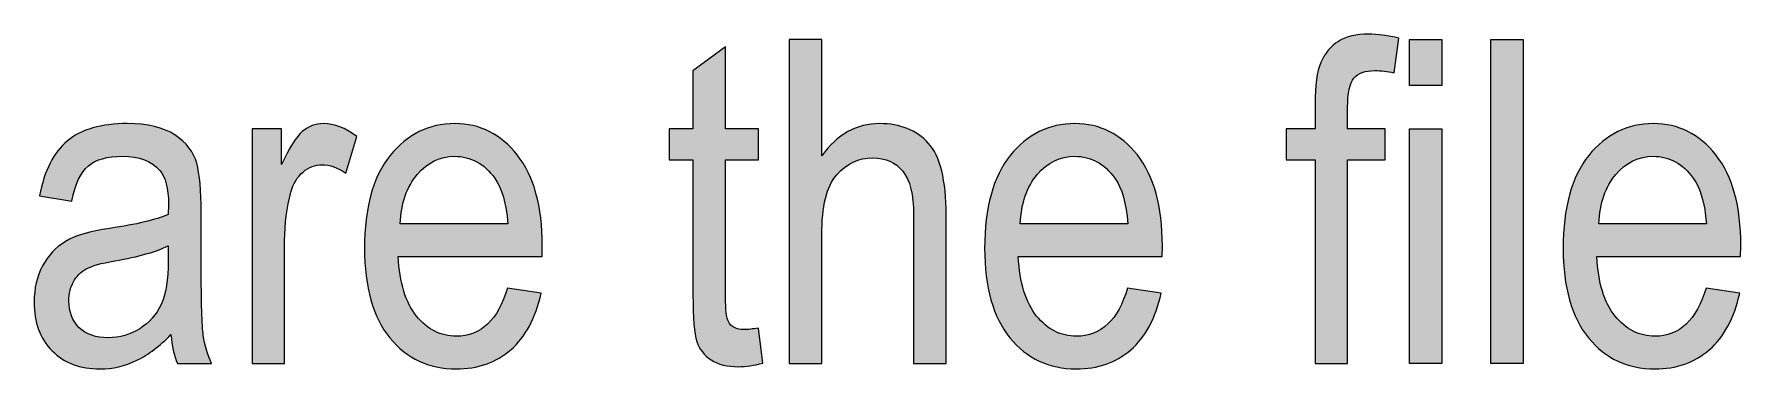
# Model space of a CAD drawing. Header units: inches. Extents: x 19 to 517, y 28 to 779.
# Drawn here: x 207.6 to 275.4, y 31.9 to 45.2 of the extents above; entities that cross this region are included whole.
import ezdxf

# ---------------------------------------------------------------- set-up
doc = ezdxf.new("R2010")
doc.units = ezdxf.units.IN
doc.header["$MEASUREMENT"] = 0
doc.layers.add('Layer 1', color=7, linetype='Continuous')

# ---------------------------------------------------------------- blocks, each defined once
blk = doc.blocks.new('block 668')
at = {"layer": 'Layer 1', "lineweight": 0}
blk.add_open_spline([(213.035, 33.228), (212.602, 32.776), (212.151, 32.437), (211.682, 32.208), (211.213, 31.979), (210.727, 31.865), (210.223, 31.865), (209.426, 31.865), (208.79, 32.105), (208.316, 32.586), (207.841, 33.066), (207.604, 33.714), (207.604, 34.528), (207.604, 35.067), (207.715, 35.545), (207.938, 35.961), (208.16, 36.377), (208.465, 36.702), (208.852, 36.937), (209.238, 37.171), (209.824, 37.344), (210.61, 37.455), (211.664, 37.609), (212.438, 37.794), (212.93, 38.009), (212.93, 38.009), (212.939, 38.413), (212.939, 38.413), (212.939, 39.052), (212.824, 39.5), (212.596, 39.758), (212.274, 40.133), (211.778, 40.32), (211.11, 40.32), (210.507, 40.32), (210.056, 40.195), (209.757, 39.945), (209.458, 39.694), (209.238, 39.225), (209.098, 38.536), (209.098, 38.536), (207.823, 38.747), (207.823, 38.747), (208.005, 39.749), (208.373, 40.479), (208.926, 40.936), (209.48, 41.393), (210.273, 41.621), (211.304, 41.621), (212.107, 41.621), (212.736, 41.47), (213.193, 41.168), (213.651, 40.866), (213.939, 40.493), (214.059, 40.048), (214.179, 39.603), (214.239, 38.952), (214.239, 38.097), (214.239, 38.097), (214.239, 35.987), (214.239, 35.987), (214.239, 34.511), (214.267, 33.58), (214.323, 33.197), (214.379, 32.813), (214.488, 32.439), (214.652, 32.076), (214.652, 32.076), (213.299, 32.076), (213.299, 32.076), (213.164, 32.398), (213.076, 32.782), (213.035, 33.228)], degree=3, knots=[0, 0, 0, 0, 1, 1, 1, 2, 2, 2, 3, 3, 3, 4, 4, 4, 5, 5, 5, 6, 6, 6, 7, 7, 7, 8, 8, 8, 9, 9, 9, 10, 10, 10, 11, 11, 11, 12, 12, 12, 13, 13, 13, 14, 14, 14, 15, 15, 15, 16, 16, 16, 17, 17, 17, 18, 18, 18, 19, 19, 19, 20, 20, 20, 21, 21, 21, 22, 22, 22, 23, 23, 23, 24, 24, 24, 24], dxfattribs=at)
blk = doc.blocks.new('block 669')
at = {"layer": 'Layer 1', "lineweight": 0}
blk.add_open_spline([(212.93, 36.761), (212.455, 36.526), (211.749, 36.327), (210.812, 36.163), (210.267, 36.069), (209.886, 35.962), (209.669, 35.842), (209.452, 35.722), (209.284, 35.553), (209.164, 35.332), (209.044, 35.113), (208.984, 34.859), (208.984, 34.572), (208.984, 34.127), (209.121, 33.771), (209.397, 33.504), (209.672, 33.237), (210.053, 33.104), (210.539, 33.104), (211.002, 33.104), (211.423, 33.225), (211.8, 33.465), (212.178, 33.705), (212.461, 34.025), (212.649, 34.428), (212.836, 34.828), (212.93, 35.413), (212.93, 36.181), (212.93, 36.181), (212.93, 36.761), (212.93, 36.761)], degree=3, knots=[0, 0, 0, 0, 1, 1, 1, 2, 2, 2, 3, 3, 3, 4, 4, 4, 5, 5, 5, 6, 6, 6, 7, 7, 7, 8, 8, 8, 9, 9, 9, 10, 10, 10, 10], dxfattribs=at)
blk = doc.blocks.new('block 670')
at = {"layer": 'Layer 1', "true_color": 0x231f20}
h = blk.add_hatch(color=250, dxfattribs=at)
h.dxf.hatch_style = 2
edge = h.paths.add_edge_path()
edge.add_spline(control_points=[(213.035, 33.228), (212.602, 32.776), (212.151, 32.437), (211.682, 32.208), (211.213, 31.979), (210.727, 31.865), (210.223, 31.865), (209.426, 31.865), (208.79, 32.105), (208.316, 32.586), (207.841, 33.066), (207.604, 33.714), (207.604, 34.528), (207.604, 35.067), (207.715, 35.545), (207.938, 35.961), (208.16, 36.377), (208.465, 36.702), (208.852, 36.937), (209.238, 37.171), (209.824, 37.344), (210.61, 37.455), (211.664, 37.609), (212.438, 37.794), (212.93, 38.009), (212.93, 38.009), (212.939, 38.413), (212.939, 38.413), (212.939, 39.052), (212.824, 39.5), (212.596, 39.758), (212.274, 40.133), (211.778, 40.32), (211.11, 40.32), (210.507, 40.32), (210.056, 40.195), (209.757, 39.945), (209.458, 39.694), (209.238, 39.225), (209.098, 38.536), (209.098, 38.536), (207.823, 38.747), (207.823, 38.747), (208.005, 39.749), (208.373, 40.479), (208.926, 40.936), (209.48, 41.393), (210.273, 41.621), (211.304, 41.621), (212.107, 41.621), (212.736, 41.47), (213.193, 41.168), (213.651, 40.866), (213.939, 40.493), (214.059, 40.048), (214.179, 39.603), (214.239, 38.952), (214.239, 38.097), (214.239, 38.097), (214.239, 35.987), (214.239, 35.987), (214.239, 34.511), (214.267, 33.58), (214.323, 33.197), (214.379, 32.813), (214.488, 32.439), (214.652, 32.076), (214.652, 32.076), (213.299, 32.076), (213.299, 32.076), (213.164, 32.398), (213.076, 32.782), (213.035, 33.228)], knot_values=[0, 0, 0, 0, 1, 1, 1, 2, 2, 2, 3, 3, 3, 4, 4, 4, 5, 5, 5, 6, 6, 6, 7, 7, 7, 8, 8, 8, 9, 9, 9, 10, 10, 10, 11, 11, 11, 12, 12, 12, 13, 13, 13, 14, 14, 14, 15, 15, 15, 16, 16, 16, 17, 17, 17, 18, 18, 18, 19, 19, 19, 20, 20, 20, 21, 21, 21, 22, 22, 22, 23, 23, 23, 24, 24, 24, 24], degree=3, periodic=1)
edge = h.paths.add_edge_path()
edge.add_spline(control_points=[(212.93, 36.761), (212.455, 36.526), (211.749, 36.327), (210.812, 36.163), (210.267, 36.069), (209.886, 35.962), (209.669, 35.842), (209.452, 35.722), (209.284, 35.553), (209.164, 35.332), (209.044, 35.113), (208.984, 34.859), (208.984, 34.572), (208.984, 34.127), (209.121, 33.771), (209.397, 33.504), (209.672, 33.237), (210.053, 33.104), (210.539, 33.104), (211.002, 33.104), (211.423, 33.225), (211.8, 33.465), (212.178, 33.705), (212.461, 34.025), (212.649, 34.428), (212.836, 34.828), (212.93, 35.413), (212.93, 36.181), (212.93, 36.181), (212.93, 36.761), (212.93, 36.761)], knot_values=[0, 0, 0, 0, 1, 1, 1, 2, 2, 2, 3, 3, 3, 4, 4, 4, 5, 5, 5, 6, 6, 6, 7, 7, 7, 8, 8, 8, 9, 9, 9, 10, 10, 10, 10], degree=3, periodic=1)
at = {"layer": 'Layer 1', "lineweight": 0}
for points, knots in [([(213.035, 33.228), (212.602, 32.776), (212.151, 32.437), (211.682, 32.208), (211.213, 31.979), (210.727, 31.865), (210.223, 31.865), (209.426, 31.865), (208.79, 32.105), (208.316, 32.586), (207.841, 33.066), (207.604, 33.714), (207.604, 34.528), (207.604, 35.067), (207.715, 35.545), (207.938, 35.961), (208.16, 36.377), (208.465, 36.702), (208.852, 36.937), (209.238, 37.171), (209.824, 37.344), (210.61, 37.455), (211.664, 37.609), (212.438, 37.794), (212.93, 38.009), (212.93, 38.009), (212.939, 38.413), (212.939, 38.413), (212.939, 39.052), (212.824, 39.5), (212.596, 39.758), (212.274, 40.133), (211.778, 40.32), (211.11, 40.32), (210.507, 40.32), (210.056, 40.195), (209.757, 39.945), (209.458, 39.694), (209.238, 39.225), (209.098, 38.536), (209.098, 38.536), (207.823, 38.747), (207.823, 38.747), (208.005, 39.749), (208.373, 40.479), (208.926, 40.936), (209.48, 41.393), (210.273, 41.621), (211.304, 41.621), (212.107, 41.621), (212.736, 41.47), (213.193, 41.168), (213.651, 40.866), (213.939, 40.493), (214.059, 40.048), (214.179, 39.603), (214.239, 38.952), (214.239, 38.097), (214.239, 38.097), (214.239, 35.987), (214.239, 35.987), (214.239, 34.511), (214.267, 33.58), (214.323, 33.197), (214.379, 32.813), (214.488, 32.439), (214.652, 32.076), (214.652, 32.076), (213.299, 32.076), (213.299, 32.076), (213.164, 32.398), (213.076, 32.782), (213.035, 33.228)], [0, 0, 0, 0, 1, 1, 1, 2, 2, 2, 3, 3, 3, 4, 4, 4, 5, 5, 5, 6, 6, 6, 7, 7, 7, 8, 8, 8, 9, 9, 9, 10, 10, 10, 11, 11, 11, 12, 12, 12, 13, 13, 13, 14, 14, 14, 15, 15, 15, 16, 16, 16, 17, 17, 17, 18, 18, 18, 19, 19, 19, 20, 20, 20, 21, 21, 21, 22, 22, 22, 23, 23, 23, 24, 24, 24, 24]), ([(212.93, 36.761), (212.455, 36.526), (211.749, 36.327), (210.812, 36.163), (210.267, 36.069), (209.886, 35.962), (209.669, 35.842), (209.452, 35.722), (209.284, 35.553), (209.164, 35.332), (209.044, 35.113), (208.984, 34.859), (208.984, 34.572), (208.984, 34.127), (209.121, 33.771), (209.397, 33.504), (209.672, 33.237), (210.053, 33.104), (210.539, 33.104), (211.002, 33.104), (211.423, 33.225), (211.8, 33.465), (212.178, 33.705), (212.461, 34.025), (212.649, 34.428), (212.836, 34.828), (212.93, 35.413), (212.93, 36.181), (212.93, 36.181), (212.93, 36.761), (212.93, 36.761)], [0, 0, 0, 0, 1, 1, 1, 2, 2, 2, 3, 3, 3, 4, 4, 4, 5, 5, 5, 6, 6, 6, 7, 7, 7, 8, 8, 8, 9, 9, 9, 10, 10, 10, 10])]:
    blk.add_open_spline(points, degree=3, knots=knots, dxfattribs=at)
blk = doc.blocks.new('block 671')
at = {"layer": 'Layer 1', "lineweight": 0}
blk.add_open_spline([(216.261, 32.076), (216.261, 32.076), (216.261, 41.41), (216.261, 41.41), (216.261, 41.41), (217.43, 41.41), (217.43, 41.41), (217.43, 41.41), (217.43, 39.995), (217.43, 39.995), (217.729, 40.651), (218.003, 41.086), (218.252, 41.301), (218.501, 41.514), (218.78, 41.621), (219.091, 41.621), (219.525, 41.621), (219.967, 41.451), (220.418, 41.111), (220.418, 41.111), (219.979, 39.644), (219.979, 39.644), (219.656, 39.872), (219.343, 39.986), (219.038, 39.986), (218.763, 39.986), (218.511, 39.89), (218.282, 39.696), (218.054, 39.503), (217.893, 39.233), (217.799, 38.888), (217.635, 38.284), (217.553, 37.643), (217.553, 36.963), (217.553, 36.963), (217.553, 32.076), (217.553, 32.076), (217.553, 32.076), (216.261, 32.076), (216.261, 32.076)], degree=3, knots=[0, 0, 0, 0, 1, 1, 1, 2, 2, 2, 3, 3, 3, 4, 4, 4, 5, 5, 5, 6, 6, 6, 7, 7, 7, 8, 8, 8, 9, 9, 9, 10, 10, 10, 11, 11, 11, 12, 12, 12, 13, 13, 13, 13], dxfattribs=at)
blk = doc.blocks.new('block 672')
at = {"layer": 'Layer 1', "true_color": 0x231f20}
h = blk.add_hatch(color=250, dxfattribs=at)
h.dxf.hatch_style = 2
edge = h.paths.add_edge_path()
edge.add_spline(control_points=[(216.261, 32.076), (216.261, 32.076), (216.261, 41.41), (216.261, 41.41), (216.261, 41.41), (217.43, 41.41), (217.43, 41.41), (217.43, 41.41), (217.43, 39.995), (217.43, 39.995), (217.729, 40.651), (218.003, 41.086), (218.252, 41.301), (218.501, 41.514), (218.78, 41.621), (219.091, 41.621), (219.525, 41.621), (219.967, 41.451), (220.418, 41.111), (220.418, 41.111), (219.979, 39.644), (219.979, 39.644), (219.656, 39.872), (219.343, 39.986), (219.038, 39.986), (218.763, 39.986), (218.511, 39.89), (218.282, 39.696), (218.054, 39.503), (217.893, 39.233), (217.799, 38.888), (217.635, 38.284), (217.553, 37.643), (217.553, 36.963), (217.553, 36.963), (217.553, 32.076), (217.553, 32.076), (217.553, 32.076), (216.261, 32.076), (216.261, 32.076)], knot_values=[0, 0, 0, 0, 1, 1, 1, 2, 2, 2, 3, 3, 3, 4, 4, 4, 5, 5, 5, 6, 6, 6, 7, 7, 7, 8, 8, 8, 9, 9, 9, 10, 10, 10, 11, 11, 11, 12, 12, 12, 13, 13, 13, 13], degree=3, periodic=1)
at = {"layer": 'Layer 1', "lineweight": 0}
blk.add_open_spline([(216.261, 32.076), (216.261, 32.076), (216.261, 41.41), (216.261, 41.41), (216.261, 41.41), (217.43, 41.41), (217.43, 41.41), (217.43, 41.41), (217.43, 39.995), (217.43, 39.995), (217.729, 40.651), (218.003, 41.086), (218.252, 41.301), (218.501, 41.514), (218.78, 41.621), (219.091, 41.621), (219.525, 41.621), (219.967, 41.451), (220.418, 41.111), (220.418, 41.111), (219.979, 39.644), (219.979, 39.644), (219.656, 39.872), (219.343, 39.986), (219.038, 39.986), (218.763, 39.986), (218.511, 39.89), (218.282, 39.696), (218.054, 39.503), (217.893, 39.233), (217.799, 38.888), (217.635, 38.284), (217.553, 37.643), (217.553, 36.963), (217.553, 36.963), (217.553, 32.076), (217.553, 32.076), (217.553, 32.076), (216.261, 32.076), (216.261, 32.076)], degree=3, knots=[0, 0, 0, 0, 1, 1, 1, 2, 2, 2, 3, 3, 3, 4, 4, 4, 5, 5, 5, 6, 6, 6, 7, 7, 7, 8, 8, 8, 9, 9, 9, 10, 10, 10, 11, 11, 11, 12, 12, 12, 13, 13, 13, 13], dxfattribs=at)
blk = doc.blocks.new('block 673')
at = {"layer": 'Layer 1', "lineweight": 0}
blk.add_open_spline([(226.403, 35.082), (226.403, 35.082), (227.739, 34.88), (227.739, 34.88), (227.517, 33.884), (227.114, 33.132), (226.531, 32.625), (225.948, 32.118), (225.226, 31.865), (224.364, 31.865), (223.28, 31.865), (222.403, 32.276), (221.732, 33.1), (221.061, 33.923), (220.726, 35.111), (220.726, 36.664), (220.726, 38.275), (221.064, 39.504), (221.741, 40.352), (222.418, 41.197), (223.275, 41.621), (224.312, 41.621), (225.302, 41.621), (226.128, 41.205), (226.79, 40.373), (227.452, 39.541), (227.783, 38.337), (227.783, 36.761), (227.783, 36.761), (227.775, 36.339), (227.775, 36.339), (227.775, 36.339), (222.062, 36.339), (222.062, 36.339), (222.114, 35.29), (222.358, 34.499), (222.791, 33.966), (223.225, 33.433), (223.752, 33.166), (224.373, 33.166), (225.346, 33.166), (226.023, 33.805), (226.403, 35.082)], degree=3, knots=[0, 0, 0, 0, 1, 1, 1, 2, 2, 2, 3, 3, 3, 4, 4, 4, 5, 5, 5, 6, 6, 6, 7, 7, 7, 8, 8, 8, 9, 9, 9, 10, 10, 10, 11, 11, 11, 12, 12, 12, 13, 13, 13, 14, 14, 14, 14], dxfattribs=at)
blk = doc.blocks.new('block 674')
at = {"layer": 'Layer 1', "lineweight": 0}
blk.add_open_spline([(222.141, 37.64), (222.141, 37.64), (226.412, 37.64), (226.412, 37.64), (226.354, 38.448), (226.181, 39.052), (225.894, 39.45), (225.478, 40.03), (224.947, 40.32), (224.303, 40.32), (223.723, 40.32), (223.228, 40.078), (222.818, 39.596), (222.407, 39.111), (222.182, 38.46), (222.141, 37.64)], degree=3, knots=[0, 0, 0, 0, 1, 1, 1, 2, 2, 2, 3, 3, 3, 4, 4, 4, 5, 5, 5, 5], dxfattribs=at)
blk = doc.blocks.new('block 675')
at = {"layer": 'Layer 1', "true_color": 0x231f20}
h = blk.add_hatch(color=250, dxfattribs=at)
h.dxf.hatch_style = 2
edge = h.paths.add_edge_path()
edge.add_spline(control_points=[(226.403, 35.082), (226.403, 35.082), (227.739, 34.88), (227.739, 34.88), (227.517, 33.884), (227.114, 33.132), (226.531, 32.625), (225.948, 32.118), (225.226, 31.865), (224.364, 31.865), (223.28, 31.865), (222.403, 32.276), (221.732, 33.1), (221.061, 33.923), (220.726, 35.111), (220.726, 36.664), (220.726, 38.275), (221.064, 39.504), (221.741, 40.352), (222.418, 41.197), (223.275, 41.621), (224.312, 41.621), (225.302, 41.621), (226.128, 41.205), (226.79, 40.373), (227.452, 39.541), (227.783, 38.337), (227.783, 36.761), (227.783, 36.761), (227.775, 36.339), (227.775, 36.339), (227.775, 36.339), (222.062, 36.339), (222.062, 36.339), (222.114, 35.29), (222.358, 34.499), (222.791, 33.966), (223.225, 33.433), (223.752, 33.166), (224.373, 33.166), (225.346, 33.166), (226.023, 33.805), (226.403, 35.082)], knot_values=[0, 0, 0, 0, 1, 1, 1, 2, 2, 2, 3, 3, 3, 4, 4, 4, 5, 5, 5, 6, 6, 6, 7, 7, 7, 8, 8, 8, 9, 9, 9, 10, 10, 10, 11, 11, 11, 12, 12, 12, 13, 13, 13, 14, 14, 14, 14], degree=3, periodic=1)
edge = h.paths.add_edge_path()
edge.add_spline(control_points=[(222.141, 37.64), (222.141, 37.64), (226.412, 37.64), (226.412, 37.64), (226.354, 38.448), (226.181, 39.052), (225.894, 39.45), (225.478, 40.03), (224.947, 40.32), (224.303, 40.32), (223.723, 40.32), (223.228, 40.078), (222.818, 39.596), (222.407, 39.111), (222.182, 38.46), (222.141, 37.64)], knot_values=[0, 0, 0, 0, 1, 1, 1, 2, 2, 2, 3, 3, 3, 4, 4, 4, 5, 5, 5, 5], degree=3, periodic=1)
at = {"layer": 'Layer 1', "lineweight": 0}
for points, knots in [([(226.403, 35.082), (226.403, 35.082), (227.739, 34.88), (227.739, 34.88), (227.517, 33.884), (227.114, 33.132), (226.531, 32.625), (225.948, 32.118), (225.226, 31.865), (224.364, 31.865), (223.28, 31.865), (222.403, 32.276), (221.732, 33.1), (221.061, 33.923), (220.726, 35.111), (220.726, 36.664), (220.726, 38.275), (221.064, 39.504), (221.741, 40.352), (222.418, 41.197), (223.275, 41.621), (224.312, 41.621), (225.302, 41.621), (226.128, 41.205), (226.79, 40.373), (227.452, 39.541), (227.783, 38.337), (227.783, 36.761), (227.783, 36.761), (227.775, 36.339), (227.775, 36.339), (227.775, 36.339), (222.062, 36.339), (222.062, 36.339), (222.114, 35.29), (222.358, 34.499), (222.791, 33.966), (223.225, 33.433), (223.752, 33.166), (224.373, 33.166), (225.346, 33.166), (226.023, 33.805), (226.403, 35.082)], [0, 0, 0, 0, 1, 1, 1, 2, 2, 2, 3, 3, 3, 4, 4, 4, 5, 5, 5, 6, 6, 6, 7, 7, 7, 8, 8, 8, 9, 9, 9, 10, 10, 10, 11, 11, 11, 12, 12, 12, 13, 13, 13, 14, 14, 14, 14]), ([(222.141, 37.64), (222.141, 37.64), (226.412, 37.64), (226.412, 37.64), (226.354, 38.448), (226.181, 39.052), (225.894, 39.45), (225.478, 40.03), (224.947, 40.32), (224.303, 40.32), (223.723, 40.32), (223.228, 40.078), (222.818, 39.596), (222.407, 39.111), (222.182, 38.46), (222.141, 37.64)], [0, 0, 0, 0, 1, 1, 1, 2, 2, 2, 3, 3, 3, 4, 4, 4, 5, 5, 5, 5])]:
    blk.add_open_spline(points, degree=3, knots=knots, dxfattribs=at)
blk = doc.blocks.new('block 676')
at = {"layer": 'Layer 1', "lineweight": 0}
blk.add_open_spline([(236.37, 33.491), (236.37, 33.491), (236.546, 32.094), (236.546, 32.094), (236.189, 32), (235.866, 31.953), (235.579, 31.953), (235.128, 31.953), (234.765, 32.043), (234.489, 32.221), (234.214, 32.399), (234.025, 32.645), (233.923, 32.955), (233.82, 33.266), (233.769, 33.884), (233.769, 34.81), (233.769, 34.81), (233.769, 40.18), (233.769, 40.18), (233.769, 40.18), (232.819, 40.18), (232.819, 40.18), (232.819, 40.18), (232.819, 41.41), (232.819, 41.41), (232.819, 41.41), (233.769, 41.41), (233.769, 41.41), (233.769, 41.41), (233.769, 43.722), (233.769, 43.722), (233.769, 43.722), (235.061, 44.671), (235.061, 44.671), (235.061, 44.671), (235.061, 41.41), (235.061, 41.41), (235.061, 41.41), (236.37, 41.41), (236.37, 41.41), (236.37, 41.41), (236.37, 40.18), (236.37, 40.18), (236.37, 40.18), (235.061, 40.18), (235.061, 40.18), (235.061, 40.18), (235.061, 34.722), (235.061, 34.722), (235.061, 34.218), (235.099, 33.893), (235.175, 33.746), (235.286, 33.535), (235.494, 33.43), (235.799, 33.43), (235.945, 33.43), (236.136, 33.45), (236.37, 33.491)], degree=3, knots=[0, 0, 0, 0, 1, 1, 1, 2, 2, 2, 3, 3, 3, 4, 4, 4, 5, 5, 5, 6, 6, 6, 7, 7, 7, 8, 8, 8, 9, 9, 9, 10, 10, 10, 11, 11, 11, 12, 12, 12, 13, 13, 13, 14, 14, 14, 15, 15, 15, 16, 16, 16, 17, 17, 17, 18, 18, 18, 19, 19, 19, 19], dxfattribs=at)
blk = doc.blocks.new('block 677')
at = {"layer": 'Layer 1', "true_color": 0x231f20}
h = blk.add_hatch(color=250, dxfattribs=at)
h.dxf.hatch_style = 2
edge = h.paths.add_edge_path()
edge.add_spline(control_points=[(236.37, 33.491), (236.37, 33.491), (236.546, 32.094), (236.546, 32.094), (236.189, 32), (235.866, 31.953), (235.579, 31.953), (235.128, 31.953), (234.765, 32.043), (234.489, 32.221), (234.214, 32.399), (234.025, 32.645), (233.923, 32.955), (233.82, 33.266), (233.769, 33.884), (233.769, 34.81), (233.769, 34.81), (233.769, 40.18), (233.769, 40.18), (233.769, 40.18), (232.819, 40.18), (232.819, 40.18), (232.819, 40.18), (232.819, 41.41), (232.819, 41.41), (232.819, 41.41), (233.769, 41.41), (233.769, 41.41), (233.769, 41.41), (233.769, 43.722), (233.769, 43.722), (233.769, 43.722), (235.061, 44.671), (235.061, 44.671), (235.061, 44.671), (235.061, 41.41), (235.061, 41.41), (235.061, 41.41), (236.37, 41.41), (236.37, 41.41), (236.37, 41.41), (236.37, 40.18), (236.37, 40.18), (236.37, 40.18), (235.061, 40.18), (235.061, 40.18), (235.061, 40.18), (235.061, 34.722), (235.061, 34.722), (235.061, 34.218), (235.099, 33.893), (235.175, 33.746), (235.286, 33.535), (235.494, 33.43), (235.799, 33.43), (235.945, 33.43), (236.136, 33.45), (236.37, 33.491)], knot_values=[0, 0, 0, 0, 1, 1, 1, 2, 2, 2, 3, 3, 3, 4, 4, 4, 5, 5, 5, 6, 6, 6, 7, 7, 7, 8, 8, 8, 9, 9, 9, 10, 10, 10, 11, 11, 11, 12, 12, 12, 13, 13, 13, 14, 14, 14, 15, 15, 15, 16, 16, 16, 17, 17, 17, 18, 18, 18, 19, 19, 19, 19], degree=3, periodic=1)
at = {"layer": 'Layer 1', "lineweight": 0}
blk.add_open_spline([(236.37, 33.491), (236.37, 33.491), (236.546, 32.094), (236.546, 32.094), (236.189, 32), (235.866, 31.953), (235.579, 31.953), (235.128, 31.953), (234.765, 32.043), (234.489, 32.221), (234.214, 32.399), (234.025, 32.645), (233.923, 32.955), (233.82, 33.266), (233.769, 33.884), (233.769, 34.81), (233.769, 34.81), (233.769, 40.18), (233.769, 40.18), (233.769, 40.18), (232.819, 40.18), (232.819, 40.18), (232.819, 40.18), (232.819, 41.41), (232.819, 41.41), (232.819, 41.41), (233.769, 41.41), (233.769, 41.41), (233.769, 41.41), (233.769, 43.722), (233.769, 43.722), (233.769, 43.722), (235.061, 44.671), (235.061, 44.671), (235.061, 44.671), (235.061, 41.41), (235.061, 41.41), (235.061, 41.41), (236.37, 41.41), (236.37, 41.41), (236.37, 41.41), (236.37, 40.18), (236.37, 40.18), (236.37, 40.18), (235.061, 40.18), (235.061, 40.18), (235.061, 40.18), (235.061, 34.722), (235.061, 34.722), (235.061, 34.218), (235.099, 33.893), (235.175, 33.746), (235.286, 33.535), (235.494, 33.43), (235.799, 33.43), (235.945, 33.43), (236.136, 33.45), (236.37, 33.491)], degree=3, knots=[0, 0, 0, 0, 1, 1, 1, 2, 2, 2, 3, 3, 3, 4, 4, 4, 5, 5, 5, 6, 6, 6, 7, 7, 7, 8, 8, 8, 9, 9, 9, 10, 10, 10, 11, 11, 11, 12, 12, 12, 13, 13, 13, 14, 14, 14, 15, 15, 15, 16, 16, 16, 17, 17, 17, 18, 18, 18, 19, 19, 19, 19], dxfattribs=at)
blk = doc.blocks.new('block 678')
at = {"layer": 'Layer 1', "lineweight": 0}
blk.add_open_spline([(237.592, 32.076), (237.592, 32.076), (237.592, 44.961), (237.592, 44.961), (237.592, 44.961), (238.884, 44.961), (238.884, 44.961), (238.884, 44.961), (238.884, 40.338), (238.884, 40.338), (239.189, 40.766), (239.533, 41.086), (239.917, 41.301), (240.3, 41.514), (240.724, 41.621), (241.187, 41.621), (242.001, 41.621), (242.644, 41.361), (243.116, 40.844), (243.588, 40.324), (243.823, 39.374), (243.823, 37.991), (243.823, 37.991), (243.823, 32.076), (243.823, 32.076), (243.823, 32.076), (242.531, 32.076), (242.531, 32.076), (242.531, 32.076), (242.531, 37.991), (242.531, 37.991), (242.531, 38.8), (242.388, 39.38), (242.101, 39.731), (241.814, 40.083), (241.418, 40.259), (240.914, 40.259), (240.352, 40.259), (239.873, 40.033), (239.477, 39.582), (239.082, 39.131), (238.884, 38.331), (238.884, 37.183), (238.884, 37.183), (238.884, 32.076), (238.884, 32.076), (238.884, 32.076), (237.592, 32.076), (237.592, 32.076)], degree=3, knots=[0, 0, 0, 0, 1, 1, 1, 2, 2, 2, 3, 3, 3, 4, 4, 4, 5, 5, 5, 6, 6, 6, 7, 7, 7, 8, 8, 8, 9, 9, 9, 10, 10, 10, 11, 11, 11, 12, 12, 12, 13, 13, 13, 14, 14, 14, 15, 15, 15, 16, 16, 16, 16], dxfattribs=at)
blk = doc.blocks.new('block 679')
at = {"layer": 'Layer 1', "true_color": 0x231f20}
h = blk.add_hatch(color=250, dxfattribs=at)
h.dxf.hatch_style = 2
edge = h.paths.add_edge_path()
edge.add_spline(control_points=[(237.592, 32.076), (237.592, 32.076), (237.592, 44.961), (237.592, 44.961), (237.592, 44.961), (238.884, 44.961), (238.884, 44.961), (238.884, 44.961), (238.884, 40.338), (238.884, 40.338), (239.189, 40.766), (239.533, 41.086), (239.917, 41.301), (240.3, 41.514), (240.724, 41.621), (241.187, 41.621), (242.001, 41.621), (242.644, 41.361), (243.116, 40.844), (243.588, 40.324), (243.823, 39.374), (243.823, 37.991), (243.823, 37.991), (243.823, 32.076), (243.823, 32.076), (243.823, 32.076), (242.531, 32.076), (242.531, 32.076), (242.531, 32.076), (242.531, 37.991), (242.531, 37.991), (242.531, 38.8), (242.388, 39.38), (242.101, 39.731), (241.814, 40.083), (241.418, 40.259), (240.914, 40.259), (240.352, 40.259), (239.873, 40.033), (239.477, 39.582), (239.082, 39.131), (238.884, 38.331), (238.884, 37.183), (238.884, 37.183), (238.884, 32.076), (238.884, 32.076), (238.884, 32.076), (237.592, 32.076), (237.592, 32.076)], knot_values=[0, 0, 0, 0, 1, 1, 1, 2, 2, 2, 3, 3, 3, 4, 4, 4, 5, 5, 5, 6, 6, 6, 7, 7, 7, 8, 8, 8, 9, 9, 9, 10, 10, 10, 11, 11, 11, 12, 12, 12, 13, 13, 13, 14, 14, 14, 15, 15, 15, 16, 16, 16, 16], degree=3, periodic=1)
at = {"layer": 'Layer 1', "lineweight": 0}
blk.add_open_spline([(237.592, 32.076), (237.592, 32.076), (237.592, 44.961), (237.592, 44.961), (237.592, 44.961), (238.884, 44.961), (238.884, 44.961), (238.884, 44.961), (238.884, 40.338), (238.884, 40.338), (239.189, 40.766), (239.533, 41.086), (239.917, 41.301), (240.3, 41.514), (240.724, 41.621), (241.187, 41.621), (242.001, 41.621), (242.644, 41.361), (243.116, 40.844), (243.588, 40.324), (243.823, 39.374), (243.823, 37.991), (243.823, 37.991), (243.823, 32.076), (243.823, 32.076), (243.823, 32.076), (242.531, 32.076), (242.531, 32.076), (242.531, 32.076), (242.531, 37.991), (242.531, 37.991), (242.531, 38.8), (242.388, 39.38), (242.101, 39.731), (241.814, 40.083), (241.418, 40.259), (240.914, 40.259), (240.352, 40.259), (239.873, 40.033), (239.477, 39.582), (239.082, 39.131), (238.884, 38.331), (238.884, 37.183), (238.884, 37.183), (238.884, 32.076), (238.884, 32.076), (238.884, 32.076), (237.592, 32.076), (237.592, 32.076)], degree=3, knots=[0, 0, 0, 0, 1, 1, 1, 2, 2, 2, 3, 3, 3, 4, 4, 4, 5, 5, 5, 6, 6, 6, 7, 7, 7, 8, 8, 8, 9, 9, 9, 10, 10, 10, 11, 11, 11, 12, 12, 12, 13, 13, 13, 14, 14, 14, 15, 15, 15, 16, 16, 16, 16], dxfattribs=at)
blk = doc.blocks.new('block 680')
at = {"layer": 'Layer 1', "lineweight": 0}
blk.add_open_spline([(251.03, 35.082), (251.03, 35.082), (252.366, 34.88), (252.366, 34.88), (252.144, 33.884), (251.741, 33.132), (251.158, 32.625), (250.575, 32.118), (249.853, 31.865), (248.991, 31.865), (247.907, 31.865), (247.03, 32.276), (246.359, 33.1), (245.688, 33.923), (245.353, 35.111), (245.353, 36.664), (245.353, 38.275), (245.691, 39.504), (246.368, 40.352), (247.045, 41.197), (247.902, 41.621), (248.939, 41.621), (249.929, 41.621), (250.755, 41.205), (251.417, 40.373), (252.079, 39.541), (252.41, 38.337), (252.41, 36.761), (252.41, 36.761), (252.402, 36.339), (252.402, 36.339), (252.402, 36.339), (246.689, 36.339), (246.689, 36.339), (246.741, 35.29), (246.985, 34.499), (247.418, 33.966), (247.852, 33.433), (248.379, 33.166), (249, 33.166), (249.973, 33.166), (250.65, 33.805), (251.03, 35.082)], degree=3, knots=[0, 0, 0, 0, 1, 1, 1, 2, 2, 2, 3, 3, 3, 4, 4, 4, 5, 5, 5, 6, 6, 6, 7, 7, 7, 8, 8, 8, 9, 9, 9, 10, 10, 10, 11, 11, 11, 12, 12, 12, 13, 13, 13, 14, 14, 14, 14], dxfattribs=at)
blk = doc.blocks.new('block 681')
at = {"layer": 'Layer 1', "lineweight": 0}
blk.add_open_spline([(246.768, 37.64), (246.768, 37.64), (251.039, 37.64), (251.039, 37.64), (250.981, 38.448), (250.808, 39.052), (250.521, 39.45), (250.105, 40.03), (249.574, 40.32), (248.93, 40.32), (248.35, 40.32), (247.855, 40.078), (247.444, 39.596), (247.034, 39.111), (246.809, 38.46), (246.768, 37.64)], degree=3, knots=[0, 0, 0, 0, 1, 1, 1, 2, 2, 2, 3, 3, 3, 4, 4, 4, 5, 5, 5, 5], dxfattribs=at)
blk = doc.blocks.new('block 682')
at = {"layer": 'Layer 1', "true_color": 0x231f20}
h = blk.add_hatch(color=250, dxfattribs=at)
h.dxf.hatch_style = 2
edge = h.paths.add_edge_path()
edge.add_spline(control_points=[(251.03, 35.082), (251.03, 35.082), (252.366, 34.88), (252.366, 34.88), (252.144, 33.884), (251.741, 33.132), (251.158, 32.625), (250.575, 32.118), (249.853, 31.865), (248.991, 31.865), (247.907, 31.865), (247.03, 32.276), (246.359, 33.1), (245.688, 33.923), (245.353, 35.111), (245.353, 36.664), (245.353, 38.275), (245.691, 39.504), (246.368, 40.352), (247.045, 41.197), (247.902, 41.621), (248.939, 41.621), (249.929, 41.621), (250.755, 41.205), (251.417, 40.373), (252.079, 39.541), (252.41, 38.337), (252.41, 36.761), (252.41, 36.761), (252.402, 36.339), (252.402, 36.339), (252.402, 36.339), (246.689, 36.339), (246.689, 36.339), (246.741, 35.29), (246.985, 34.499), (247.418, 33.966), (247.852, 33.433), (248.379, 33.166), (249, 33.166), (249.973, 33.166), (250.65, 33.805), (251.03, 35.082)], knot_values=[0, 0, 0, 0, 1, 1, 1, 2, 2, 2, 3, 3, 3, 4, 4, 4, 5, 5, 5, 6, 6, 6, 7, 7, 7, 8, 8, 8, 9, 9, 9, 10, 10, 10, 11, 11, 11, 12, 12, 12, 13, 13, 13, 14, 14, 14, 14], degree=3, periodic=1)
edge = h.paths.add_edge_path()
edge.add_spline(control_points=[(246.768, 37.64), (246.768, 37.64), (251.039, 37.64), (251.039, 37.64), (250.981, 38.448), (250.808, 39.052), (250.521, 39.45), (250.105, 40.03), (249.574, 40.32), (248.93, 40.32), (248.35, 40.32), (247.855, 40.078), (247.444, 39.596), (247.034, 39.111), (246.809, 38.46), (246.768, 37.64)], knot_values=[0, 0, 0, 0, 1, 1, 1, 2, 2, 2, 3, 3, 3, 4, 4, 4, 5, 5, 5, 5], degree=3, periodic=1)
at = {"layer": 'Layer 1', "lineweight": 0}
for points, knots in [([(251.03, 35.082), (251.03, 35.082), (252.366, 34.88), (252.366, 34.88), (252.144, 33.884), (251.741, 33.132), (251.158, 32.625), (250.575, 32.118), (249.853, 31.865), (248.991, 31.865), (247.907, 31.865), (247.03, 32.276), (246.359, 33.1), (245.688, 33.923), (245.353, 35.111), (245.353, 36.664), (245.353, 38.275), (245.691, 39.504), (246.368, 40.352), (247.045, 41.197), (247.902, 41.621), (248.939, 41.621), (249.929, 41.621), (250.755, 41.205), (251.417, 40.373), (252.079, 39.541), (252.41, 38.337), (252.41, 36.761), (252.41, 36.761), (252.402, 36.339), (252.402, 36.339), (252.402, 36.339), (246.689, 36.339), (246.689, 36.339), (246.741, 35.29), (246.985, 34.499), (247.418, 33.966), (247.852, 33.433), (248.379, 33.166), (249, 33.166), (249.973, 33.166), (250.65, 33.805), (251.03, 35.082)], [0, 0, 0, 0, 1, 1, 1, 2, 2, 2, 3, 3, 3, 4, 4, 4, 5, 5, 5, 6, 6, 6, 7, 7, 7, 8, 8, 8, 9, 9, 9, 10, 10, 10, 11, 11, 11, 12, 12, 12, 13, 13, 13, 14, 14, 14, 14]), ([(246.768, 37.64), (246.768, 37.64), (251.039, 37.64), (251.039, 37.64), (250.981, 38.448), (250.808, 39.052), (250.521, 39.45), (250.105, 40.03), (249.574, 40.32), (248.93, 40.32), (248.35, 40.32), (247.855, 40.078), (247.444, 39.596), (247.034, 39.111), (246.809, 38.46), (246.768, 37.64)], [0, 0, 0, 0, 1, 1, 1, 2, 2, 2, 3, 3, 3, 4, 4, 4, 5, 5, 5, 5])]:
    blk.add_open_spline(points, degree=3, knots=knots, dxfattribs=at)
blk = doc.blocks.new('block 683')
at = {"layer": 'Layer 1', "lineweight": 0}
blk.add_open_spline([(258.474, 32.076), (258.474, 32.076), (258.474, 40.18), (258.474, 40.18), (258.474, 40.18), (257.323, 40.18), (257.323, 40.18), (257.323, 40.18), (257.323, 41.41), (257.323, 41.41), (257.323, 41.41), (258.474, 41.41), (258.474, 41.41), (258.474, 41.41), (258.474, 42.403), (258.474, 42.403), (258.474, 43.136), (258.55, 43.685), (258.705, 44.051), (258.857, 44.417), (259.089, 44.697), (259.404, 44.891), (259.718, 45.084), (260.113, 45.181), (260.589, 45.181), (260.961, 45.181), (261.365, 45.125), (261.806, 45.014), (261.806, 45.014), (261.613, 43.643), (261.613, 43.643), (261.343, 43.701), (261.088, 43.73), (260.847, 43.73), (260.461, 43.73), (260.183, 43.629), (260.017, 43.428), (259.849, 43.225), (259.767, 42.84), (259.767, 42.271), (259.767, 42.271), (259.767, 41.41), (259.767, 41.41), (259.767, 41.41), (261.261, 41.41), (261.261, 41.41), (261.261, 41.41), (261.261, 40.18), (261.261, 40.18), (261.261, 40.18), (259.767, 40.18), (259.767, 40.18), (259.767, 40.18), (259.767, 32.076), (259.767, 32.076), (259.767, 32.076), (258.474, 32.076), (258.474, 32.076)], degree=3, knots=[0, 0, 0, 0, 1, 1, 1, 2, 2, 2, 3, 3, 3, 4, 4, 4, 5, 5, 5, 6, 6, 6, 7, 7, 7, 8, 8, 8, 9, 9, 9, 10, 10, 10, 11, 11, 11, 12, 12, 12, 13, 13, 13, 14, 14, 14, 15, 15, 15, 16, 16, 16, 17, 17, 17, 18, 18, 18, 19, 19, 19, 19], dxfattribs=at)
blk = doc.blocks.new('block 684')
at = {"layer": 'Layer 1', "true_color": 0x231f20}
h = blk.add_hatch(color=250, dxfattribs=at)
h.dxf.hatch_style = 2
edge = h.paths.add_edge_path()
edge.add_spline(control_points=[(258.474, 32.076), (258.474, 32.076), (258.474, 40.18), (258.474, 40.18), (258.474, 40.18), (257.323, 40.18), (257.323, 40.18), (257.323, 40.18), (257.323, 41.41), (257.323, 41.41), (257.323, 41.41), (258.474, 41.41), (258.474, 41.41), (258.474, 41.41), (258.474, 42.403), (258.474, 42.403), (258.474, 43.136), (258.55, 43.685), (258.705, 44.051), (258.857, 44.417), (259.089, 44.697), (259.404, 44.891), (259.718, 45.084), (260.113, 45.181), (260.589, 45.181), (260.961, 45.181), (261.365, 45.125), (261.806, 45.014), (261.806, 45.014), (261.613, 43.643), (261.613, 43.643), (261.343, 43.701), (261.088, 43.73), (260.847, 43.73), (260.461, 43.73), (260.183, 43.629), (260.017, 43.428), (259.849, 43.225), (259.767, 42.84), (259.767, 42.271), (259.767, 42.271), (259.767, 41.41), (259.767, 41.41), (259.767, 41.41), (261.261, 41.41), (261.261, 41.41), (261.261, 41.41), (261.261, 40.18), (261.261, 40.18), (261.261, 40.18), (259.767, 40.18), (259.767, 40.18), (259.767, 40.18), (259.767, 32.076), (259.767, 32.076), (259.767, 32.076), (258.474, 32.076), (258.474, 32.076)], knot_values=[0, 0, 0, 0, 1, 1, 1, 2, 2, 2, 3, 3, 3, 4, 4, 4, 5, 5, 5, 6, 6, 6, 7, 7, 7, 8, 8, 8, 9, 9, 9, 10, 10, 10, 11, 11, 11, 12, 12, 12, 13, 13, 13, 14, 14, 14, 15, 15, 15, 16, 16, 16, 17, 17, 17, 18, 18, 18, 19, 19, 19, 19], degree=3, periodic=1)
at = {"layer": 'Layer 1', "lineweight": 0}
blk.add_open_spline([(258.474, 32.076), (258.474, 32.076), (258.474, 40.18), (258.474, 40.18), (258.474, 40.18), (257.323, 40.18), (257.323, 40.18), (257.323, 40.18), (257.323, 41.41), (257.323, 41.41), (257.323, 41.41), (258.474, 41.41), (258.474, 41.41), (258.474, 41.41), (258.474, 42.403), (258.474, 42.403), (258.474, 43.136), (258.55, 43.685), (258.705, 44.051), (258.857, 44.417), (259.089, 44.697), (259.404, 44.891), (259.718, 45.084), (260.113, 45.181), (260.589, 45.181), (260.961, 45.181), (261.365, 45.125), (261.806, 45.014), (261.806, 45.014), (261.613, 43.643), (261.613, 43.643), (261.343, 43.701), (261.088, 43.73), (260.847, 43.73), (260.461, 43.73), (260.183, 43.629), (260.017, 43.428), (259.849, 43.225), (259.767, 42.84), (259.767, 42.271), (259.767, 42.271), (259.767, 41.41), (259.767, 41.41), (259.767, 41.41), (261.261, 41.41), (261.261, 41.41), (261.261, 41.41), (261.261, 40.18), (261.261, 40.18), (261.261, 40.18), (259.767, 40.18), (259.767, 40.18), (259.767, 40.18), (259.767, 32.076), (259.767, 32.076), (259.767, 32.076), (258.474, 32.076), (258.474, 32.076)], degree=3, knots=[0, 0, 0, 0, 1, 1, 1, 2, 2, 2, 3, 3, 3, 4, 4, 4, 5, 5, 5, 6, 6, 6, 7, 7, 7, 8, 8, 8, 9, 9, 9, 10, 10, 10, 11, 11, 11, 12, 12, 12, 13, 13, 13, 14, 14, 14, 15, 15, 15, 16, 16, 16, 17, 17, 17, 18, 18, 18, 19, 19, 19, 19], dxfattribs=at)
blk = doc.blocks.new('block 685')
at = {"layer": 'Layer 1', "lineweight": 0}
blk.add_lwpolyline([(262.219, 43.142), (262.219, 44.961), (263.511, 44.961), (263.511, 43.142), (262.219, 43.142)], dxfattribs=at)
blk = doc.blocks.new('block 686')
at = {"layer": 'Layer 1', "lineweight": 0}
blk.add_lwpolyline([(262.219, 32.076), (262.219, 41.41), (263.511, 41.41), (263.511, 32.076), (262.219, 32.076)], dxfattribs=at)
blk = doc.blocks.new('block 687')
at = {"layer": 'Layer 1', "true_color": 0x231f20}
h = blk.add_hatch(color=250, dxfattribs=at)
h.dxf.hatch_style = 2
h.paths.add_polyline_path([(262.219, 43.142), (262.219, 44.961), (263.511, 44.961), (263.511, 43.142)])
h.paths.add_polyline_path([(262.219, 32.076), (262.219, 41.41), (263.511, 41.41), (263.511, 32.076)])
at = {"layer": 'Layer 1', "lineweight": 0}
for points in [[(262.219, 43.142), (262.219, 44.961), (263.511, 44.961), (263.511, 43.142), (262.219, 43.142), (262.219, 43.142)], [(262.219, 32.076), (262.219, 41.41), (263.511, 41.41), (263.511, 32.076), (262.219, 32.076), (262.219, 32.076)]]:
    blk.add_lwpolyline(points, dxfattribs=at)
blk = doc.blocks.new('block 688')
at = {"layer": 'Layer 1', "lineweight": 0}
blk.add_lwpolyline([(265.454, 32.076), (265.454, 44.961), (266.746, 44.961), (266.746, 32.076), (265.454, 32.076)], dxfattribs=at)
blk = doc.blocks.new('block 689')
at = {"layer": 'Layer 1', "true_color": 0x231f20}
h = blk.add_hatch(color=250, dxfattribs=at)
h.dxf.hatch_style = 2
h.paths.add_polyline_path([(265.454, 32.076), (265.454, 44.961), (266.746, 44.961), (266.746, 32.076)])
at = {"layer": 'Layer 1', "lineweight": 0}
blk.add_lwpolyline([(265.454, 32.076), (265.454, 44.961), (266.746, 44.961), (266.746, 32.076), (265.454, 32.076), (265.454, 32.076)], dxfattribs=at)
blk = doc.blocks.new('block 690')
at = {"layer": 'Layer 1', "lineweight": 0}
blk.add_open_spline([(274.006, 35.082), (274.006, 35.082), (275.341, 34.88), (275.341, 34.88), (275.119, 33.884), (274.715, 33.132), (274.132, 32.625), (273.549, 32.118), (272.828, 31.865), (271.966, 31.865), (270.882, 31.865), (270.005, 32.276), (269.334, 33.1), (268.663, 33.923), (268.328, 35.111), (268.328, 36.664), (268.328, 38.275), (268.666, 39.504), (269.343, 40.352), (270.019, 41.197), (270.877, 41.621), (271.914, 41.621), (272.904, 41.621), (273.73, 41.205), (274.392, 40.373), (275.054, 39.541), (275.385, 38.337), (275.385, 36.761), (275.385, 36.761), (275.377, 36.339), (275.377, 36.339), (275.377, 36.339), (269.664, 36.339), (269.664, 36.339), (269.716, 35.29), (269.96, 34.499), (270.393, 33.966), (270.827, 33.433), (271.354, 33.166), (271.975, 33.166), (272.948, 33.166), (273.625, 33.805), (274.006, 35.082)], degree=3, knots=[0, 0, 0, 0, 1, 1, 1, 2, 2, 2, 3, 3, 3, 4, 4, 4, 5, 5, 5, 6, 6, 6, 7, 7, 7, 8, 8, 8, 9, 9, 9, 10, 10, 10, 11, 11, 11, 12, 12, 12, 13, 13, 13, 14, 14, 14, 14], dxfattribs=at)
blk = doc.blocks.new('block 691')
at = {"layer": 'Layer 1', "lineweight": 0}
blk.add_open_spline([(269.743, 37.64), (269.743, 37.64), (274.014, 37.64), (274.014, 37.64), (273.956, 38.448), (273.783, 39.052), (273.496, 39.45), (273.08, 40.03), (272.549, 40.32), (271.905, 40.32), (271.325, 40.32), (270.83, 40.078), (270.42, 39.596), (270.009, 39.111), (269.784, 38.46), (269.743, 37.64)], degree=3, knots=[0, 0, 0, 0, 1, 1, 1, 2, 2, 2, 3, 3, 3, 4, 4, 4, 5, 5, 5, 5], dxfattribs=at)
blk = doc.blocks.new('block 692')
at = {"layer": 'Layer 1', "true_color": 0x231f20}
h = blk.add_hatch(color=250, dxfattribs=at)
h.dxf.hatch_style = 2
edge = h.paths.add_edge_path()
edge.add_spline(control_points=[(274.006, 35.082), (274.006, 35.082), (275.341, 34.88), (275.341, 34.88), (275.119, 33.884), (274.715, 33.132), (274.132, 32.625), (273.549, 32.118), (272.828, 31.865), (271.966, 31.865), (270.882, 31.865), (270.005, 32.276), (269.334, 33.1), (268.663, 33.923), (268.328, 35.111), (268.328, 36.664), (268.328, 38.275), (268.666, 39.504), (269.343, 40.352), (270.019, 41.197), (270.877, 41.621), (271.914, 41.621), (272.904, 41.621), (273.73, 41.205), (274.392, 40.373), (275.054, 39.541), (275.385, 38.337), (275.385, 36.761), (275.385, 36.761), (275.377, 36.339), (275.377, 36.339), (275.377, 36.339), (269.664, 36.339), (269.664, 36.339), (269.716, 35.29), (269.96, 34.499), (270.393, 33.966), (270.827, 33.433), (271.354, 33.166), (271.975, 33.166), (272.948, 33.166), (273.625, 33.805), (274.006, 35.082)], knot_values=[0, 0, 0, 0, 1, 1, 1, 2, 2, 2, 3, 3, 3, 4, 4, 4, 5, 5, 5, 6, 6, 6, 7, 7, 7, 8, 8, 8, 9, 9, 9, 10, 10, 10, 11, 11, 11, 12, 12, 12, 13, 13, 13, 14, 14, 14, 14], degree=3, periodic=1)
edge = h.paths.add_edge_path()
edge.add_spline(control_points=[(269.743, 37.64), (269.743, 37.64), (274.014, 37.64), (274.014, 37.64), (273.956, 38.448), (273.783, 39.052), (273.496, 39.45), (273.08, 40.03), (272.549, 40.32), (271.905, 40.32), (271.325, 40.32), (270.83, 40.078), (270.42, 39.596), (270.009, 39.111), (269.784, 38.46), (269.743, 37.64)], knot_values=[0, 0, 0, 0, 1, 1, 1, 2, 2, 2, 3, 3, 3, 4, 4, 4, 5, 5, 5, 5], degree=3, periodic=1)
at = {"layer": 'Layer 1', "lineweight": 0}
for points, knots in [([(274.006, 35.082), (274.006, 35.082), (275.341, 34.88), (275.341, 34.88), (275.119, 33.884), (274.715, 33.132), (274.132, 32.625), (273.549, 32.118), (272.828, 31.865), (271.966, 31.865), (270.882, 31.865), (270.005, 32.276), (269.334, 33.1), (268.663, 33.923), (268.328, 35.111), (268.328, 36.664), (268.328, 38.275), (268.666, 39.504), (269.343, 40.352), (270.019, 41.197), (270.877, 41.621), (271.914, 41.621), (272.904, 41.621), (273.73, 41.205), (274.392, 40.373), (275.054, 39.541), (275.385, 38.337), (275.385, 36.761), (275.385, 36.761), (275.377, 36.339), (275.377, 36.339), (275.377, 36.339), (269.664, 36.339), (269.664, 36.339), (269.716, 35.29), (269.96, 34.499), (270.393, 33.966), (270.827, 33.433), (271.354, 33.166), (271.975, 33.166), (272.948, 33.166), (273.625, 33.805), (274.006, 35.082)], [0, 0, 0, 0, 1, 1, 1, 2, 2, 2, 3, 3, 3, 4, 4, 4, 5, 5, 5, 6, 6, 6, 7, 7, 7, 8, 8, 8, 9, 9, 9, 10, 10, 10, 11, 11, 11, 12, 12, 12, 13, 13, 13, 14, 14, 14, 14]), ([(269.743, 37.64), (269.743, 37.64), (274.014, 37.64), (274.014, 37.64), (273.956, 38.448), (273.783, 39.052), (273.496, 39.45), (273.08, 40.03), (272.549, 40.32), (271.905, 40.32), (271.325, 40.32), (270.83, 40.078), (270.42, 39.596), (270.009, 39.111), (269.784, 38.46), (269.743, 37.64)], [0, 0, 0, 0, 1, 1, 1, 2, 2, 2, 3, 3, 3, 4, 4, 4, 5, 5, 5, 5])]:
    blk.add_open_spline(points, degree=3, knots=knots, dxfattribs=at)

msp = doc.modelspace()

# ---------------------------------------------------------------- block references
at = {"layer": 'Layer 1'}
for name in ['block 678', 'block 679', 'block 683', 'block 684', 'block 685', 'block 687', 'block 688', 'block 689', 'block 676', 'block 677', 'block 668', 'block 670', 'block 671', 'block 672', 'block 673', 'block 675', 'block 680', 'block 682', 'block 686', 'block 690', 'block 692', 'block 674', 'block 681', 'block 691', 'block 669']:
    msp.add_blockref(name, (0, 0), dxfattribs=at)

doc.saveas('drawing.dxf')
